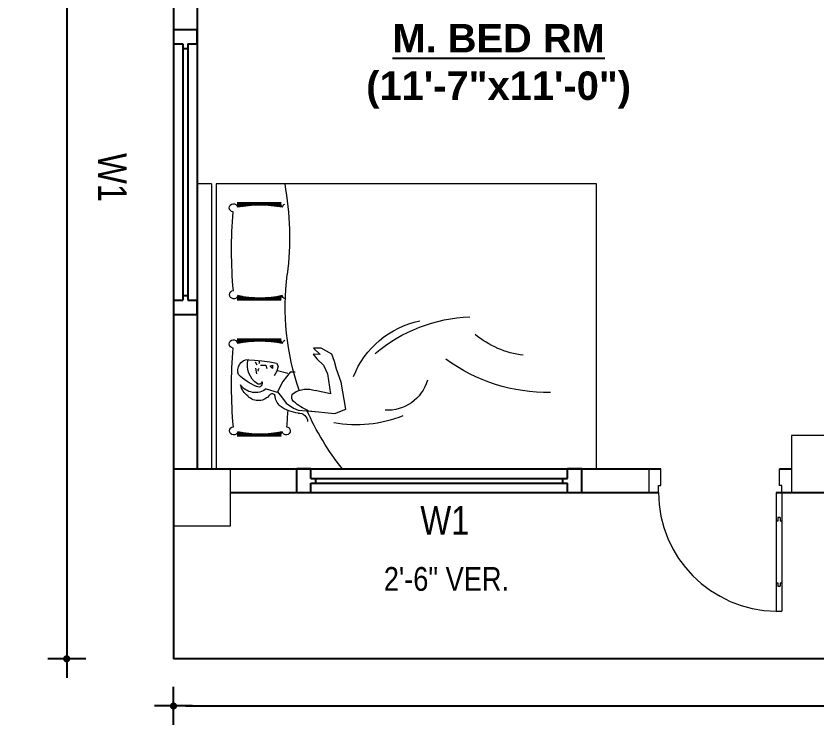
# Model space of a CAD drawing. Header units: inches. Extents: x -4010 to 92088, y -38563 to -1318.
# Drawn here: x 42121.9 to 42290.3, y -26022 to -25872.7 of the extents above; entities that cross this region are included whole.
import ezdxf

# ---------------------------------------------------------------- set-up
doc = ezdxf.new("R2010")
doc.units = ezdxf.units.IN
doc.header["$MEASUREMENT"] = 0
doc.header["$PDMODE"] = 99
doc.linetypes.add('DASHDOT', pattern=[1, 0.5, -0.25, 0, -0.25])
for name, color, linetype, lineweight in [('1-FOUNDATION DIM', 31, 'Continuous', 5), ('boundary line', 84, 'DASHDOT', 30), ('Colour 09', 210, 'Continuous', 9), ('door', 132, 'Continuous', 15), ('FURNITUR', 32, 'Continuous', 13), ('ILLUSTR-FURNITURE', 34, 'Continuous', 15)]:
    doc.layers.add(name, color=color, linetype=linetype, lineweight=lineweight)
for name, color, linetype in [('Brick wall', 3, 'Continuous'), ('col', 5, 'Continuous'), ('Door_Win', 3, 'Continuous'), ('TEX', 7, 'Continuous'), ('WINDOOR', 7, 'Continuous')]:
    doc.layers.add(name, color=color, linetype=linetype)
doc.styles.add('ARIAL', font='arial.ttf')
doc.styles.get("Standard").update_dxf_attribs({"font": 'ARIALN.TTF'})
doc.dimstyles.new('3-8', dxfattribs={"dimscale": 1.25, "dimtxt": 6, "dimasz": 2, "dimexe": 0.18, "dimexo": 6, "dimgap": 0, "dimtad": 0, "dimdec": 0, "dimzin": 3, "dimdsep": 46, "dimlunit": 3, "dimtxsty": 'ARIAL', "dimblk": 'DD', "dimcen": 1, "dimse1": 1, "dimse2": 1, "dimclrd": 256, "dimclrt": 256, "dimadec": 0, "dimazin": 0, "dimtfac": 0.5, "dimtdec": 0, "dimtmove": 2, "dimatfit": 0, "dimfxl": 0.18, "dimtvp": 0.75, "dimfrac": 1, "dimtolj": 1, "dimtzin": 0, "dimarcsym": 0})

# ---------------------------------------------------------------- blocks, each defined once
blk = doc.blocks.new('A$C30843580')
at = {"layer": 'Colour 09'}
for p, q in [((0, 12), (12, 12)), ((0, 0), (0, 12)), ((12, 12), (12, 0)), ((12, 0), (0, 0))]:
    blk.add_line(p, q, dxfattribs=at)
blk = doc.blocks.new('D30')
at = {"layer": 'door'}
for p, q in [((2, 5), (2, 29.97)), ((3.25, 29.97), (2, 29.97)), ((3.25, 5), (3.25, 29.97)), ((2.4, 23.97), (2, 23.97)), ((2.4, 23.97), (2.4, 24.72)), ((2.85, 24.72), (2.4, 24.72)), ((2.85, 23.97), (2.85, 24.72)), ((3.25, 23.97), (2.85, 23.97)), ((2, 11), (2.4, 11)), ((2.4, 10.25), (2.4, 11)), ((2.4, 10.25), (2.85, 10.25)), ((2.85, 10.25), (2.85, 11)), ((2.85, 11), (3.25, 11)), ((0, 0), (0, 5)), ((0, 5), (2, 5)), ((2, 5), (2, 3.5)), ((2, 5), (3.25, 5)), ((2, 3.5), (2.5, 3.5)), ((2.5, 3.5), (2.5, 0)), ((28, 3.5), (27.5, 3.5)), ((27.5, 3.5), (27.5, 0)), ((30, 5), (28, 5)), ((28, 5), (28, 3.5)), ((30, 0), (30, 5)), ((2.5, 0), (0, 0)), ((27.5, 0), (30, 0))]:
    blk.add_line(p, q, dxfattribs=at)
blk.add_arc((2.89, 4.86), 25.11, 0.3204, 89.1727, dxfattribs=at)
blk = doc.blocks.new('W-1')
at = {"layer": 'WINDOOR'}
for p, q in [((-60, 0), (-60, -5)), ((-60, 0), (-57, 0)), ((-60, 0), (0, 0)), ((-57, 0), (-57, -2)), ((-3, 0), (-3, -2)), ((0, 0), (0, -5)), ((-57, -2), (-3, -2)), ((-57, -3), (-57, -5)), ((-57, -3), (-3, -3)), ((-56, -2), (-56, -3)), ((-4, -2), (-4, -3)), ((-3, -3), (-3, -5)), ((-57, -5), (-60, -5)), ((-60, -5), (0, -5)), ((0, -5), (-3, -5))]:
    blk.add_line(p, q, dxfattribs=at)
blk = doc.blocks.new('FURN_GEN_039')
at = {"layer": 'FURNITUR'}
for p, q in [((-12787.86, 14960.07), (-12787.73, 14958.86)), ((-12787.73, 14958.86), (-12787.72, 14958.11)), ((-12787.44, 14958.75), (-12786.8, 14958.36)), ((-12787.72, 14958.11), (-12787.59, 14957.31)), ((-12787.6, 14957.89), (-12787.14, 14957.89)), ((-12787.59, 14957.31), (-12787.4, 14955.65)), ((-12787.14, 14957.89), (-12787.02, 14957.95)), ((-12786.68, 14957.61), (-12786.72, 14956.46)), ((-12786.06, 14958.65), (-12784.85, 14958.44)), ((-12785.99, 14957.91), (-12785.76, 14958.2)), ((-12785.76, 14958.2), (-12785.42, 14958.09)), ((-12787.4, 14955.65), (-12787.15, 14954.21)), ((-12786.72, 14956.46), (-12786.03, 14956.3)), ((-12786.53, 14955.54), (-12786.7, 14955.08)), ((-12786.01, 14955.09), (-12786.53, 14955.54)), ((-12781.71, 14956.41), (-12781.05, 14954.12)), ((-12787.15, 14954.21), (-12786.51, 14953.87)), ((-12786.7, 14955.08), (-12786.01, 14955.09)), ((-12786.51, 14953.87), (-12785.48, 14954.17)), ((-12785.59, 14954), (-12785.05, 14951.88)), ((-12785.48, 14954.17), (-12784.45, 14954.71)), ((-12783.28, 14952.94), (-12781.11, 14954.06)), ((-12781.11, 14954.06), (-12780.06, 14953.21)), ((-12785.21, 14951.36), (-12783.28, 14952.94)), ((-12780.06, 14953.21), (-12778.72, 14952.19)), ((-12778.72, 14952.19), (-12777.67, 14950.65)), ((-12785.2, 14950.32), (-12785.21, 14951.36)), ((-12777.67, 14950.65), (-12777.25, 14949.68)), ((-12777.25, 14949.68), (-12776.92, 14946.17)), ((-12777.11, 14947.49), (-12776.52, 14941.98)), ((-12790.31, 14944.85), (-12790.27, 14946.46)), ((-12790.27, 14946.46), (-12788.93, 14945.04)), ((-12788.93, 14945.04), (-12789.01, 14946.54)), ((-12789.01, 14946.54), (-12788.02, 14945.74)), ((-12788.02, 14945.74), (-12786.68, 14944.32)), ((-12780.68, 14942.85), (-12781.35, 14946.12)), ((-12789.01, 14942.57), (-12790.31, 14944.85)), ((-12786.68, 14944.32), (-12784.88, 14943.48)), ((-12787.51, 14942.07), (-12789.01, 14942.57)), ((-12785.84, 14941.63), (-12787.51, 14942.07)), ((-12784.88, 14943.48), (-12780.68, 14942.85)), ((-12776.52, 14941.98), (-12777.41, 14939.67)), ((-12783.12, 14940.63), (-12785.84, 14941.63)), ((-12777.41, 14939.67), (-12783.12, 14940.63))]:
    blk.add_line(p, q, dxfattribs=at)
for centre, radius, start, end in [((-12819.84, 14963.31), 0.867, 4.8213, 258.2519), ((-12801.55, 14963.24), 0.867, 283.7421, 174.7412), ((-12791.18, 14963.31), 0.867, 4.8213, 258.2519), ((-12772.89, 14963.24), 0.867, 283.7421, 174.7412), ((-12820.67, 14961.22), 1.19, 66.6766, 106.6193), ((-12820.67, 14961.13), 1.19, 66.6766, 106.6193), ((-12820.67, 14961.06), 1.19, 66.6766, 106.6193), ((-12820.67, 14961), 1.19, 66.6766, 106.6193), ((-12820.67, 14960.94), 1.19, 66.6766, 106.6193), ((-12795.13, 14957.73), 25.34, 169.2326, 190.7674), ((-12819.93, 14963.11), 0.832, 251.1311, 261.285), ((-12819.93, 14963.01), 0.832, 251.1311, 260.153), ((-12819.93, 14962.95), 0.832, 251.1311, 259.3159), ((-12811.07, 14864.49), 99.21, 84.9917, 94.5708), ((-12822.27, 14957.73), 21.44, 347.4169, 12.5831), ((-12801.41, 14963.11), 0.832, 276.3687, 288.8689), ((-12801.41, 14963.01), 0.832, 276.3687, 288.8689), ((-12801.41, 14962.95), 0.832, 278.623, 288.8689), ((-12800.67, 14961.22), 1.19, 73.3807, 113.3234), ((-12800.67, 14961.13), 1.19, 73.3807, 113.3234), ((-12800.67, 14961.06), 1.19, 73.3807, 113.3234), ((-12800.67, 14961), 1.19, 73.3807, 113.3234), ((-12800.67, 14960.94), 1.19, 73.3807, 113.3234), ((-12792.01, 14961.22), 1.19, 66.6766, 106.6193), ((-12792.01, 14961.13), 1.19, 66.6766, 106.6193), ((-12792.01, 14961.06), 1.19, 66.6766, 106.6193), ((-12792.01, 14961), 1.19, 66.6766, 106.6193), ((-12792.01, 14960.94), 1.19, 66.6766, 106.6193), ((-12766.47, 14957.73), 25.34, 169.2326, 190.7674), ((-12791.27, 14963.11), 0.832, 251.1311, 261.285), ((-12791.27, 14963.01), 0.832, 251.1311, 260.153), ((-12791.27, 14962.95), 0.832, 251.1311, 259.3159), ((-12782.41, 14864.49), 99.21, 84.9917, 94.5708), ((-12785.57, 14960.05), 2.35, 68.7705, 176.7157), ((-12793.34, 14953.81), 12.05, 22.4805, 44.3789), ((-12793.61, 14957.73), 21.44, 347.4169, 12.5831), ((-12772.75, 14963.11), 0.832, 276.3687, 288.8689), ((-12772.75, 14963.01), 0.832, 276.3687, 288.8689), ((-12772.75, 14962.95), 0.832, 278.623, 288.8689), ((-12772.01, 14961.22), 1.19, 73.3807, 113.3234), ((-12772.01, 14961.13), 1.19, 73.3807, 113.3234), ((-12772.01, 14961.06), 1.19, 73.3807, 113.3234), ((-12772.01, 14961), 1.19, 73.3807, 113.3234), ((-12772.01, 14960.94), 1.19, 73.3807, 113.3234), ((-12820.67, 14960.88), 1.19, 66.6766, 106.6193), ((-12820.67, 14960.82), 1.19, 66.6766, 106.6193), ((-12820.67, 14960.76), 1.19, 66.6766, 106.6193), ((-12820.67, 14960.72), 1.19, 66.6766, 106.6193), ((-12820.67, 14960.68), 1.19, 66.6766, 106.6193), ((-12820.67, 14960.62), 1.19, 66.6766, 106.6193), ((-12820.67, 14960.53), 1.19, 66.6766, 106.6193), ((-12820.67, 14960.47), 1.19, 66.6766, 106.6193), ((-12820.67, 14960.37), 1.19, 66.6766, 106.6193), ((-12820.67, 14960.34), 1.19, 66.6766, 106.6193), ((-12820.67, 14960.28), 1.19, 66.6766, 106.6193), ((-12820.67, 14960.23), 1.19, 67.0398, 106.6193), ((-12820.67, 14960.18), 1.19, 67.3935, 106.6193), ((-12820.67, 14960.13), 1.19, 67.8399, 106.6193), ((-12820.67, 14960.1), 1.19, 68.0879, 106.6193), ((-12820.67, 14960.06), 1.19, 68.388, 106.6193), ((-12820.67, 14960.03), 1.19, 68.658, 106.6193), ((-12820.67, 14959.99), 1.19, 68.9518, 106.6193), ((-12820.67, 14959.95), 1.19, 69.2782, 106.6193), ((-12820.67, 14959.88), 1.19, 69.7772, 106.6193), ((-12820.67, 14959.83), 1.19, 70.1276, 106.6193), ((-12820.67, 14959.79), 1.19, 70.4728, 106.6193), ((-12820.67, 14959.74), 1.19, 70.7905, 106.6193), ((-12820.67, 14959.7), 1.19, 71.0592, 106.6193), ((-12820.67, 14959.65), 1.19, 71.4125, 106.6193), ((-12820.67, 14959.61), 1.19, 71.7385, 106.6193), ((-12820.67, 14959.56), 1.19, 72.0383, 106.6193), ((-12820.67, 14959.49), 1.19, 72.5419, 106.6193), ((-12820.67, 14959.44), 1.19, 72.8705, 106.6193), ((-12820.67, 14959.4), 1.19, 73.123, 106.6193), ((-12820.67, 14959.35), 1.19, 73.4318, 106.6193), ((-12820.67, 14959.28), 1.19, 73.8315, 106.6193), ((-12820.67, 14959.24), 1.19, 74.1182, 106.6193), ((-12819.93, 14962.88), 0.832, 251.1311, 258.528), ((-12819.93, 14962.82), 0.832, 251.1311, 257.8326), ((-12819.93, 14962.76), 0.832, 251.1311, 257.1861), ((-12819.93, 14962.7), 0.832, 251.1311, 256.5076), ((-12819.93, 14962.65), 0.832, 251.1311, 255.8377), ((-12819.93, 14962.6), 0.832, 251.1311, 255.3311), ((-12819.93, 14962.56), 0.832, 251.1311, 254.9063), ((-12819.93, 14962.51), 0.832, 251.1311, 254.2946), ((-12819.93, 14962.41), 0.832, 251.1311, 253.2787), ((-12819.93, 14962.36), 0.832, 251.1311, 252.6864), ((-12819.93, 14962.26), 0.832, 251.1311, 252.3742), ((-12819.93, 14962.22), 0.832, 251.1311, 251.911), ((-12801.41, 14962.88), 0.832, 279.554, 288.8689), ((-12801.41, 14962.82), 0.832, 280.3748, 288.8689), ((-12801.41, 14962.76), 0.832, 281.1371, 288.8689), ((-12801.41, 14962.7), 0.832, 281.9364, 288.8689), ((-12801.41, 14962.65), 0.832, 282.725, 288.8689), ((-12801.41, 14962.6), 0.832, 283.321, 288.8689), ((-12801.41, 14962.56), 0.832, 283.8206, 288.8689), ((-12801.41, 14962.51), 0.832, 284.5397, 288.8689), ((-12801.41, 14962.41), 0.832, 285.7332, 288.8689), ((-12801.41, 14962.36), 0.832, 286.4288, 288.8689), ((-12801.41, 14962.26), 0.832, 287.6258, 288.8689), ((-12801.41, 14962.22), 0.832, 288.089, 288.8689), ((-12800.67, 14960.88), 1.19, 73.3807, 113.3234), ((-12800.67, 14960.82), 1.19, 73.3807, 113.3234), ((-12800.67, 14960.76), 1.19, 73.3807, 113.3234), ((-12800.67, 14960.72), 1.19, 73.3807, 113.3234), ((-12800.67, 14960.68), 1.19, 73.3807, 113.3234), ((-12800.67, 14960.62), 1.19, 73.3807, 113.3234), ((-12800.67, 14960.53), 1.19, 73.3807, 113.3234), ((-12800.67, 14960.47), 1.19, 73.3807, 113.3234), ((-12800.67, 14960.37), 1.19, 73.3807, 113.3234), ((-12800.67, 14960.34), 1.19, 73.3807, 113.3234), ((-12800.67, 14960.28), 1.19, 73.3807, 113.3234), ((-12801.41, 14962.16), 0.832, 288.7745, 288.8689), ((-12800.67, 14960.23), 1.19, 73.3807, 112.9602), ((-12800.67, 14960.18), 1.19, 73.3807, 112.6065), ((-12800.67, 14960.13), 1.19, 73.3807, 112.1601), ((-12800.67, 14960.1), 1.19, 73.3807, 111.9121), ((-12800.67, 14960.06), 1.19, 73.3807, 111.612), ((-12800.67, 14960.03), 1.19, 73.3807, 111.342), ((-12800.67, 14959.99), 1.19, 73.3807, 111.0482), ((-12800.67, 14959.95), 1.19, 73.3807, 110.7218), ((-12800.67, 14959.88), 1.19, 73.3807, 110.2228), ((-12800.67, 14959.83), 1.19, 73.3807, 109.8724), ((-12800.67, 14959.79), 1.19, 73.3807, 109.5272), ((-12800.67, 14959.74), 1.19, 73.3807, 109.2095), ((-12800.67, 14959.7), 1.19, 73.3807, 108.9408), ((-12800.67, 14959.65), 1.19, 73.3807, 108.5875), ((-12800.67, 14959.61), 1.19, 73.3807, 108.2615), ((-12800.67, 14959.56), 1.19, 73.3807, 107.9617), ((-12800.67, 14959.49), 1.19, 73.3807, 107.4581), ((-12800.67, 14959.44), 1.19, 73.3807, 107.1295), ((-12800.67, 14959.4), 1.19, 73.3807, 106.877), ((-12800.67, 14959.35), 1.19, 73.3807, 106.5682), ((-12800.67, 14959.28), 1.19, 73.3807, 106.1685), ((-12800.67, 14959.24), 1.19, 73.3807, 105.8818), ((-12792.01, 14960.88), 1.19, 66.6766, 106.6193), ((-12792.01, 14960.82), 1.19, 66.6766, 106.6193), ((-12792.01, 14960.76), 1.19, 66.6766, 106.6193), ((-12792.01, 14960.72), 1.19, 66.6766, 106.6193), ((-12792.01, 14960.68), 1.19, 66.6766, 106.6193), ((-12792.01, 14960.62), 1.19, 66.6766, 106.6193), ((-12792.01, 14960.53), 1.19, 66.6766, 106.6193), ((-12792.01, 14960.47), 1.19, 66.6766, 106.6193), ((-12792.01, 14960.37), 1.19, 66.6766, 106.6193), ((-12792.01, 14960.34), 1.19, 66.6766, 106.6193), ((-12792.01, 14960.28), 1.19, 66.6766, 106.6193), ((-12792.01, 14960.23), 1.19, 67.0398, 106.6193), ((-12792.01, 14960.18), 1.19, 67.3935, 106.6193), ((-12792.01, 14960.13), 1.19, 67.8399, 106.6193), ((-12792.01, 14960.1), 1.19, 68.0879, 106.6193), ((-12792.01, 14960.06), 1.19, 68.388, 106.6193), ((-12792.01, 14960.03), 1.19, 68.658, 106.6193), ((-12792.01, 14959.99), 1.19, 68.9518, 106.6193), ((-12792.01, 14959.95), 1.19, 69.2782, 106.6193), ((-12792.01, 14959.88), 1.19, 69.7772, 106.6193), ((-12792.01, 14959.83), 1.19, 70.1276, 106.6193), ((-12792.01, 14959.79), 1.19, 70.4728, 106.6193), ((-12792.01, 14959.74), 1.19, 70.7905, 106.6193), ((-12792.01, 14959.7), 1.19, 71.0592, 106.6193), ((-12792.01, 14959.65), 1.19, 71.4125, 106.6193), ((-12792.01, 14959.61), 1.19, 71.7385, 106.6193), ((-12792.01, 14959.56), 1.19, 72.0383, 106.6193), ((-12792.01, 14959.49), 1.19, 72.5419, 106.6193), ((-12792.01, 14959.44), 1.19, 72.8705, 106.6193), ((-12792.01, 14959.4), 1.19, 73.123, 106.6193), ((-12792.01, 14959.35), 1.19, 73.4318, 106.6193), ((-12792.01, 14959.28), 1.19, 73.8315, 106.6193), ((-12792.01, 14959.24), 1.19, 74.1182, 106.6193), ((-12791.27, 14962.88), 0.832, 251.1311, 258.528), ((-12791.27, 14962.82), 0.832, 251.1311, 257.8326), ((-12791.27, 14962.76), 0.832, 251.1311, 257.1861), ((-12791.27, 14962.7), 0.832, 251.1311, 256.5076), ((-12791.27, 14962.65), 0.832, 251.1311, 255.8377), ((-12791.27, 14962.6), 0.832, 251.1311, 255.3311), ((-12791.27, 14962.56), 0.832, 251.1311, 254.9063), ((-12791.27, 14962.51), 0.832, 251.1311, 254.2946), ((-12791.27, 14962.41), 0.832, 251.1311, 253.2787), ((-12791.27, 14962.36), 0.832, 251.1311, 252.6864), ((-12791.27, 14962.26), 0.832, 251.1311, 252.3742), ((-12791.27, 14962.22), 0.832, 251.1311, 251.911), ((-12783.51, 14957.71), 4.2, 36.8228, 77.2725), ((-12784.68, 14958.7), 3.74, 322.3217, 56.096), ((-12772.75, 14962.88), 0.832, 279.554, 288.8689), ((-12772.75, 14962.82), 0.832, 280.3748, 288.8689), ((-12772.75, 14962.76), 0.832, 281.1371, 288.8689), ((-12772.75, 14962.7), 0.832, 281.9364, 288.8689), ((-12772.75, 14962.65), 0.832, 282.725, 288.8689), ((-12772.75, 14962.6), 0.832, 283.321, 288.8689), ((-12772.75, 14962.56), 0.832, 283.8206, 288.8689), ((-12772.75, 14962.51), 0.832, 284.5397, 288.8689), ((-12772.75, 14962.41), 0.832, 285.7332, 288.8689), ((-12772.75, 14962.36), 0.832, 286.4288, 288.8689), ((-12772.75, 14962.26), 0.832, 287.6258, 288.8689), ((-12772.75, 14962.22), 0.832, 288.089, 288.8689), ((-12772.01, 14960.88), 1.19, 73.3807, 113.3234), ((-12772.01, 14960.82), 1.19, 73.3807, 113.3234), ((-12772.01, 14960.76), 1.19, 73.3807, 113.3234), ((-12772.01, 14960.72), 1.19, 73.3807, 113.3234), ((-12772.01, 14960.68), 1.19, 73.3807, 113.3234), ((-12772.01, 14960.62), 1.19, 73.3807, 113.3234), ((-12772.01, 14960.53), 1.19, 73.3807, 113.3234), ((-12772.01, 14960.47), 1.19, 73.3807, 113.3234), ((-12772.01, 14960.37), 1.19, 73.3807, 113.3234), ((-12772.01, 14960.34), 1.19, 73.3807, 113.3234), ((-12772.01, 14960.28), 1.19, 73.3807, 113.3234), ((-12772.01, 14960.23), 1.19, 73.3807, 112.9602), ((-12772.01, 14960.18), 1.19, 73.3807, 112.6065), ((-12772.01, 14960.13), 1.19, 73.3807, 112.1601), ((-12772.01, 14960.1), 1.19, 73.3807, 111.9121), ((-12772.01, 14960.06), 1.19, 73.3807, 111.612), ((-12772.01, 14960.03), 1.19, 73.3807, 111.342), ((-12772.01, 14959.99), 1.19, 73.3807, 111.0482), ((-12772.01, 14959.95), 1.19, 73.3807, 110.7218), ((-12772.01, 14959.88), 1.19, 73.3807, 110.2228), ((-12772.01, 14959.83), 1.19, 73.3807, 109.8724), ((-12772.01, 14959.79), 1.19, 73.3807, 109.5272), ((-12772.01, 14959.74), 1.19, 73.3807, 109.2095), ((-12772.01, 14959.7), 1.19, 73.3807, 108.9408), ((-12772.01, 14959.65), 1.19, 73.3807, 108.5875), ((-12772.01, 14959.61), 1.19, 73.3807, 108.2615), ((-12772.01, 14959.56), 1.19, 73.3807, 107.9617), ((-12772.01, 14959.49), 1.19, 73.3807, 107.4581), ((-12772.01, 14959.44), 1.19, 73.3807, 107.1295), ((-12772.01, 14959.4), 1.19, 73.3807, 106.877), ((-12772.01, 14959.35), 1.19, 73.3807, 106.5682), ((-12772.01, 14959.28), 1.19, 73.3807, 106.1685), ((-12772.01, 14959.24), 1.19, 73.3807, 105.8818), ((-12820.67, 14959.19), 1.19, 74.3813, 106.6193), ((-12820.67, 14959.16), 1.19, 74.6033, 106.6193), ((-12820.67, 14959.11), 1.19, 74.8944, 106.6193), ((-12820.67, 14959.06), 1.19, 75.1622, 106.6193), ((-12820.67, 14959.01), 1.19, 75.4076, 106.6193), ((-12820.67, 14958.94), 1.19, 75.8182, 106.6193), ((-12820.67, 14958.89), 1.19, 76.0849, 106.6193), ((-12820.67, 14958.85), 1.19, 76.2812, 106.6193), ((-12820.67, 14958.8), 1.19, 76.538, 106.6193), ((-12820.67, 14958.76), 1.19, 76.7506, 106.6193), ((-12820.67, 14958.69), 1.19, 77.0728, 106.6193), ((-12820.67, 14958.64), 1.19, 77.297, 106.6193), ((-12820.67, 14958.6), 1.19, 77.5162, 106.6193), ((-12820.67, 14958.55), 1.19, 77.7164, 106.6193), ((-12820.67, 14958.52), 1.19, 77.8845, 106.6193), ((-12820.67, 14958.47), 1.19, 78.1037, 106.6193), ((-12820.67, 14958.42), 1.19, 78.3041, 106.6193), ((-12820.67, 14958.37), 1.19, 78.4866, 106.6193), ((-12820.67, 14958.3), 1.19, 78.7895, 106.6193), ((-12820.67, 14958.25), 1.19, 78.9844, 106.6193), ((-12820.67, 14958.21), 1.19, 79.1268, 106.6193), ((-12820.67, 14958.16), 1.19, 79.3118, 106.6193), ((-12820.67, 14958.11), 1.19, 79.4801, 106.6193), ((-12820.67, 14958.07), 1.19, 79.6435, 106.6193), ((-12820.67, 14958.01), 1.19, 79.833, 106.6193), ((-12820.67, 14957.96), 1.19, 79.9854, 106.6193), ((-12820.67, 14957.9), 1.19, 80.1659, 106.6193), ((-12820.67, 14957.85), 1.19, 80.3165, 106.6193), ((-12820.67, 14957.81), 1.19, 80.4526, 106.6193), ((-12820.67, 14957.78), 1.19, 80.5231, 106.6193), ((-12820.67, 14957.74), 1.19, 80.6432, 106.6193), ((-12820.67, 14957.69), 1.19, 80.7751, 106.6193), ((-12820.67, 14957.64), 1.19, 80.9013, 106.6193), ((-12820.67, 14957.57), 1.19, 81.0512, 106.6193), ((-12800.67, 14959.19), 1.19, 73.3807, 105.6187), ((-12800.67, 14959.16), 1.19, 73.3807, 105.3967), ((-12800.67, 14959.11), 1.19, 73.3807, 105.1056), ((-12800.67, 14959.06), 1.19, 73.3807, 104.8378), ((-12800.67, 14959.01), 1.19, 73.3807, 104.5924), ((-12800.67, 14958.94), 1.19, 73.3807, 104.1818), ((-12800.67, 14958.89), 1.19, 73.3807, 103.9151), ((-12800.67, 14958.85), 1.19, 73.3807, 103.7188), ((-12800.67, 14958.8), 1.19, 73.3807, 103.462), ((-12800.67, 14958.76), 1.19, 73.3807, 103.2494), ((-12800.67, 14958.69), 1.19, 73.3807, 102.9272), ((-12800.67, 14958.64), 1.19, 73.3807, 102.703), ((-12800.67, 14958.6), 1.19, 73.3807, 102.4838), ((-12800.67, 14958.55), 1.19, 73.3807, 102.2836), ((-12800.67, 14958.52), 1.19, 73.3807, 102.1155), ((-12800.67, 14958.47), 1.19, 73.3807, 101.8963), ((-12800.67, 14958.42), 1.19, 73.3807, 101.6959), ((-12800.67, 14958.37), 1.19, 73.3807, 101.5134), ((-12800.67, 14958.3), 1.19, 73.3807, 101.2105), ((-12800.67, 14958.25), 1.19, 73.3807, 101.0156), ((-12800.67, 14958.21), 1.19, 73.3807, 100.8732), ((-12800.67, 14958.16), 1.19, 73.3807, 100.6882), ((-12800.67, 14958.11), 1.19, 73.3807, 100.5199), ((-12800.67, 14958.07), 1.19, 73.3807, 100.3565), ((-12800.67, 14958.01), 1.19, 73.3807, 100.167), ((-12800.67, 14957.96), 1.19, 73.3807, 100.0146), ((-12800.67, 14957.9), 1.19, 73.3807, 99.8341), ((-12800.67, 14957.85), 1.19, 73.3807, 99.6835), ((-12800.67, 14957.81), 1.19, 73.3807, 99.5474), ((-12800.67, 14957.78), 1.19, 73.3807, 99.4769), ((-12800.67, 14957.74), 1.19, 73.3807, 99.3568), ((-12800.67, 14957.69), 1.19, 73.3807, 99.2249), ((-12800.67, 14957.64), 1.19, 73.3807, 99.0987), ((-12800.67, 14957.57), 1.19, 73.3807, 98.9488), ((-12792.01, 14959.19), 1.19, 74.3813, 106.6193), ((-12792.01, 14959.16), 1.19, 74.6033, 106.6193), ((-12792.01, 14959.11), 1.19, 74.8944, 106.6193), ((-12792.01, 14959.06), 1.19, 75.1622, 106.6193), ((-12792.01, 14959.01), 1.19, 75.4076, 106.6193), ((-12792.01, 14958.94), 1.19, 75.8182, 106.6193), ((-12792.01, 14958.89), 1.19, 76.0849, 106.6193), ((-12792.01, 14958.85), 1.19, 76.2812, 106.6193), ((-12792.01, 14958.8), 1.19, 76.538, 106.6193), ((-12792.01, 14958.76), 1.19, 76.7506, 106.6193), ((-12792.01, 14958.69), 1.19, 77.0728, 106.6193), ((-12792.01, 14958.64), 1.19, 77.297, 106.6193), ((-12792.01, 14958.6), 1.19, 77.5162, 106.6193), ((-12792.01, 14958.55), 1.19, 77.7164, 106.6193), ((-12792.01, 14958.52), 1.19, 77.8845, 106.6193), ((-12792.01, 14958.47), 1.19, 78.1037, 106.6193), ((-12792.01, 14958.42), 1.19, 78.3041, 106.6193), ((-12792.01, 14958.37), 1.19, 78.4866, 106.6193), ((-12792.01, 14958.3), 1.19, 78.7895, 106.6193), ((-12792.01, 14958.25), 1.19, 78.9844, 106.6193), ((-12792.01, 14958.21), 1.19, 79.1268, 106.6193), ((-12792.01, 14958.16), 1.19, 79.3118, 106.6193), ((-12792.01, 14958.11), 1.19, 79.4801, 106.6193), ((-12792.01, 14958.07), 1.19, 79.6435, 106.6193), ((-12792.01, 14958.01), 1.19, 79.833, 106.6193), ((-12792.01, 14957.96), 1.19, 79.9854, 106.6193), ((-12792.01, 14957.9), 1.19, 80.1659, 106.6193), ((-12792.01, 14957.85), 1.19, 80.3165, 106.6193), ((-12792.01, 14957.81), 1.19, 80.4526, 106.6193), ((-12792.01, 14957.78), 1.19, 80.5231, 106.6193), ((-12792.01, 14957.74), 1.19, 80.6432, 106.6193), ((-12792.01, 14957.69), 1.19, 80.7751, 106.6193), ((-12792.01, 14957.64), 1.19, 80.9013, 106.6193), ((-12792.01, 14957.57), 1.19, 81.0512, 106.6193), ((-12786.67, 14955.7), 4.65, 33.0408, 105.4993), ((-12782.27, 14958.07), 3.03, 306.0147, 45.4595), ((-12772.01, 14959.19), 1.19, 73.3807, 105.6187), ((-12772.01, 14959.16), 1.19, 73.3807, 105.3967), ((-12772.01, 14959.11), 1.19, 73.3807, 105.1056), ((-12772.01, 14959.06), 1.19, 73.3807, 104.8378), ((-12772.01, 14959.01), 1.19, 73.3807, 104.5924), ((-12772.01, 14958.94), 1.19, 73.3807, 104.1818), ((-12772.01, 14958.89), 1.19, 73.3807, 103.9151), ((-12772.01, 14958.85), 1.19, 73.3807, 103.7188), ((-12772.01, 14958.8), 1.19, 73.3807, 103.462), ((-12772.01, 14958.76), 1.19, 73.3807, 103.2494), ((-12772.01, 14958.69), 1.19, 73.3807, 102.9272), ((-12772.01, 14958.64), 1.19, 73.3807, 102.703), ((-12772.01, 14958.6), 1.19, 73.3807, 102.4838), ((-12772.01, 14958.55), 1.19, 73.3807, 102.2836), ((-12772.01, 14958.52), 1.19, 73.3807, 102.1155), ((-12772.01, 14958.47), 1.19, 73.3807, 101.8963), ((-12772.01, 14958.42), 1.19, 73.3807, 101.6959), ((-12772.01, 14958.37), 1.19, 73.3807, 101.5134), ((-12772.01, 14958.3), 1.19, 73.3807, 101.2105), ((-12772.01, 14958.25), 1.19, 73.3807, 101.0156), ((-12772.01, 14958.21), 1.19, 73.3807, 100.8732), ((-12772.01, 14958.16), 1.19, 73.3807, 100.6882), ((-12772.01, 14958.11), 1.19, 73.3807, 100.5199), ((-12772.01, 14958.07), 1.19, 73.3807, 100.3565), ((-12772.01, 14958.01), 1.19, 73.3807, 100.167), ((-12772.01, 14957.96), 1.19, 73.3807, 100.0146), ((-12772.01, 14957.9), 1.19, 73.3807, 99.8341), ((-12772.01, 14957.85), 1.19, 73.3807, 99.6835), ((-12772.01, 14957.81), 1.19, 73.3807, 99.5474), ((-12772.01, 14957.78), 1.19, 73.3807, 99.4769), ((-12772.01, 14957.74), 1.19, 73.3807, 99.3568), ((-12772.01, 14957.69), 1.19, 73.3807, 99.2249), ((-12772.01, 14957.64), 1.19, 73.3807, 99.0987), ((-12772.01, 14957.57), 1.19, 73.3807, 98.9488), ((-12820.67, 14957.49), 1.19, 81.2462, 106.6193), ((-12820.67, 14957.4), 1.19, 81.4177, 106.6193), ((-12820.67, 14957.34), 1.19, 81.5227, 106.6193), ((-12820.67, 14957.28), 1.19, 81.6367, 106.6193), ((-12820.67, 14957.23), 1.19, 81.7121, 106.6193), ((-12820.67, 14957.18), 1.19, 81.7825, 106.6193), ((-12820.67, 14957.14), 1.19, 81.8438, 106.6193), ((-12820.67, 14957.1), 1.19, 81.8928, 106.6193), ((-12820.67, 14957.05), 1.19, 81.9533, 106.6193), ((-12820.67, 14957.01), 1.19, 82.0047, 106.6193), ((-12820.67, 14956.96), 1.19, 82.0483, 106.6193), ((-12820.67, 14956.89), 1.19, 82.1128, 106.6193), ((-12820.67, 14956.84), 1.19, 82.1487, 106.6193), ((-12820.67, 14956.8), 1.19, 82.1719, 106.6193), ((-12820.67, 14956.75), 1.19, 82.1978, 106.6193), ((-12820.67, 14956.7), 1.19, 82.217, 106.6193), ((-12820.67, 14956.65), 1.19, 82.2311, 106.6193), ((-12820.67, 14956.6), 1.19, 82.2414, 106.6193), ((-12820.67, 14956.55), 1.19, 82.2445, 106.6193), ((-12820.67, 14956.49), 1.19, 82.2414, 106.6193), ((-12820.67, 14956.44), 1.19, 82.2325, 106.6193), ((-12820.67, 14956.38), 1.19, 82.2136, 106.6193), ((-12820.67, 14956.31), 1.19, 82.1839, 106.6193), ((-12820.67, 14956.27), 1.19, 82.1567, 106.6193), ((-12820.67, 14956.22), 1.19, 82.1244, 106.6193), ((-12820.67, 14956.17), 1.19, 82.0896, 106.6193), ((-12820.67, 14956.14), 1.19, 82.0564, 106.6193), ((-12820.67, 14956.09), 1.19, 82.0069, 106.6193), ((-12820.67, 14956.04), 1.19, 81.9553, 106.6193), ((-12820.67, 14956), 1.19, 81.9025, 106.6193), ((-12820.67, 14955.92), 1.19, 81.8017, 106.6193), ((-12820.67, 14955.87), 1.19, 81.7273, 106.6193), ((-12800.67, 14957.49), 1.19, 73.3807, 98.7538), ((-12800.67, 14957.4), 1.19, 73.3807, 98.5823), ((-12800.67, 14957.34), 1.19, 73.3807, 98.4773), ((-12800.67, 14957.28), 1.19, 73.3807, 98.3633), ((-12800.67, 14957.23), 1.19, 73.3807, 98.2879), ((-12800.67, 14957.18), 1.19, 73.3807, 98.2175), ((-12800.67, 14955.92), 1.19, 73.3807, 98.1983), ((-12800.67, 14955.87), 1.19, 73.3807, 98.2727), ((-12800.67, 14957.14), 1.19, 73.3807, 98.1562), ((-12800.67, 14957.1), 1.19, 73.3807, 98.1072), ((-12800.67, 14957.05), 1.19, 73.3807, 98.0467), ((-12800.67, 14957.01), 1.19, 73.3807, 97.9953), ((-12800.67, 14956.96), 1.19, 73.3807, 97.9517), ((-12800.67, 14956.89), 1.19, 73.3807, 97.8872), ((-12800.67, 14956.84), 1.19, 73.3807, 97.8513), ((-12800.67, 14956.8), 1.19, 73.3807, 97.8281), ((-12800.67, 14956.75), 1.19, 73.3807, 97.8022), ((-12800.67, 14956.7), 1.19, 73.3807, 97.783), ((-12800.67, 14956.65), 1.19, 73.3807, 97.7689), ((-12800.67, 14956.6), 1.19, 73.3807, 97.7586), ((-12800.67, 14956.55), 1.19, 73.3807, 97.7555), ((-12800.67, 14956.49), 1.19, 73.3807, 97.7586), ((-12800.67, 14956.44), 1.19, 73.3807, 97.7675), ((-12800.67, 14956.38), 1.19, 73.3807, 97.7864), ((-12800.67, 14956.31), 1.19, 73.3807, 97.8161), ((-12800.67, 14956.27), 1.19, 73.3807, 97.8433), ((-12800.67, 14956.22), 1.19, 73.3807, 97.8756), ((-12800.67, 14956.17), 1.19, 73.3807, 97.9104), ((-12800.67, 14956.14), 1.19, 73.3807, 97.9436), ((-12800.67, 14956.09), 1.19, 73.3807, 97.9931), ((-12800.67, 14956.04), 1.19, 73.3807, 98.0447), ((-12800.67, 14956), 1.19, 73.3807, 98.0975), ((-12792.01, 14957.49), 1.19, 81.2462, 106.6193), ((-12792.01, 14957.4), 1.19, 81.4177, 106.6193), ((-12792.01, 14957.34), 1.19, 81.5227, 106.6193), ((-12792.01, 14957.28), 1.19, 81.6367, 106.6193), ((-12792.01, 14957.23), 1.19, 81.7121, 106.6193), ((-12792.01, 14957.18), 1.19, 81.7825, 106.6193), ((-12792.01, 14957.14), 1.19, 81.8438, 106.6193), ((-12792.01, 14957.1), 1.19, 81.8928, 106.6193), ((-12792.01, 14957.05), 1.19, 81.9533, 106.6193), ((-12792.01, 14957.01), 1.19, 82.0047, 106.6193), ((-12792.01, 14956.96), 1.19, 82.0483, 106.6193), ((-12792.01, 14956.89), 1.19, 82.1128, 106.6193), ((-12792.01, 14956.84), 1.19, 82.1487, 106.6193), ((-12792.01, 14956.8), 1.19, 82.1719, 106.6193), ((-12792.01, 14956.75), 1.19, 82.1978, 106.6193), ((-12792.01, 14956.7), 1.19, 82.217, 106.6193), ((-12792.01, 14956.65), 1.19, 82.2311, 106.6193), ((-12792.01, 14956.6), 1.19, 82.2414, 106.6193), ((-12792.01, 14956.55), 1.19, 82.2445, 106.6193), ((-12792.01, 14956.49), 1.19, 82.2414, 106.6193), ((-12792.01, 14956.44), 1.19, 82.2325, 106.6193), ((-12792.01, 14956.38), 1.19, 82.2136, 106.6193), ((-12792.01, 14956.31), 1.19, 82.1839, 106.6193), ((-12792.01, 14956.27), 1.19, 82.1567, 106.6193), ((-12792.01, 14956.22), 1.19, 82.1244, 106.6193), ((-12792.01, 14956.17), 1.19, 82.0896, 106.6193), ((-12792.01, 14956.14), 1.19, 82.0564, 106.6193), ((-12792.01, 14956.09), 1.19, 82.0069, 106.6193), ((-12792.01, 14956.04), 1.19, 81.9553, 106.6193), ((-12792.01, 14956), 1.19, 81.9025, 106.6193), ((-12792.01, 14955.92), 1.19, 81.8017, 106.6193), ((-12792.01, 14955.87), 1.19, 81.7273, 106.6193), ((-12782.91, 14958.03), 0.81, 243.2633, 28.2121), ((-12783.33, 14957.94), 0.635, 275.07, 27.6899), ((-12772.01, 14957.49), 1.19, 73.3807, 98.7538), ((-12772.01, 14957.4), 1.19, 73.3807, 98.5823), ((-12772.01, 14957.34), 1.19, 73.3807, 98.4773), ((-12772.01, 14957.28), 1.19, 73.3807, 98.3633), ((-12772.01, 14957.23), 1.19, 73.3807, 98.2879), ((-12772.01, 14957.18), 1.19, 73.3807, 98.2175), ((-12772.01, 14955.92), 1.19, 73.3807, 98.1983), ((-12772.01, 14955.87), 1.19, 73.3807, 98.2727), ((-12772.01, 14957.14), 1.19, 73.3807, 98.1562), ((-12772.01, 14957.1), 1.19, 73.3807, 98.1072), ((-12772.01, 14957.05), 1.19, 73.3807, 98.0467), ((-12772.01, 14957.01), 1.19, 73.3807, 97.9953), ((-12772.01, 14956.96), 1.19, 73.3807, 97.9517), ((-12772.01, 14956.89), 1.19, 73.3807, 97.8872), ((-12772.01, 14956.84), 1.19, 73.3807, 97.8513), ((-12772.01, 14956.8), 1.19, 73.3807, 97.8281), ((-12772.01, 14956.75), 1.19, 73.3807, 97.8022), ((-12772.01, 14956.7), 1.19, 73.3807, 97.783), ((-12772.01, 14956.65), 1.19, 73.3807, 97.7689), ((-12772.01, 14956.6), 1.19, 73.3807, 97.7586), ((-12772.01, 14956.55), 1.19, 73.3807, 97.7555), ((-12772.01, 14956.49), 1.19, 73.3807, 97.7586), ((-12772.01, 14956.44), 1.19, 73.3807, 97.7675), ((-12772.01, 14956.38), 1.19, 73.3807, 97.7864), ((-12772.01, 14956.31), 1.19, 73.3807, 97.8161), ((-12772.01, 14956.27), 1.19, 73.3807, 97.8433), ((-12772.01, 14956.22), 1.19, 73.3807, 97.8756), ((-12772.01, 14956.17), 1.19, 73.3807, 97.9104), ((-12772.01, 14956.14), 1.19, 73.3807, 97.9436), ((-12772.01, 14956.09), 1.19, 73.3807, 97.9931), ((-12772.01, 14956.04), 1.19, 73.3807, 98.0447), ((-12772.01, 14956), 1.19, 73.3807, 98.0975), ((-12820.67, 14955.83), 1.19, 81.6676, 106.6193), ((-12820.67, 14955.78), 1.19, 81.5829, 106.6193), ((-12820.67, 14955.73), 1.19, 81.4981, 106.6193), ((-12820.67, 14955.69), 1.19, 81.4082, 106.6193), ((-12820.67, 14955.63), 1.19, 81.2935, 106.6193), ((-12820.67, 14955.58), 1.19, 81.1922, 106.6193), ((-12820.67, 14955.53), 1.19, 81.0607, 106.6193), ((-12820.67, 14955.47), 1.19, 80.9401, 106.6193), ((-12820.67, 14955.43), 1.19, 80.8216, 106.6193), ((-12820.67, 14955.4), 1.19, 80.7562, 106.6193), ((-12820.67, 14955.36), 1.19, 80.6383, 106.6193), ((-12820.67, 14955.31), 1.19, 80.4978, 106.6193), ((-12820.67, 14955.26), 1.19, 80.3513, 106.6193), ((-12820.67, 14955.2), 1.19, 80.1597, 106.6193), ((-12820.67, 14955.11), 1.19, 79.8755, 106.6193), ((-12820.67, 14955.02), 1.19, 79.5836, 106.6193), ((-12820.67, 14954.97), 1.19, 79.3802, 106.6193), ((-12820.67, 14954.9), 1.19, 79.1319, 106.6193), ((-12820.67, 14954.85), 1.19, 78.9478, 106.6193), ((-12820.67, 14954.81), 1.19, 78.7583, 106.6193), ((-12820.67, 14954.76), 1.19, 78.5764, 106.6193), ((-12820.67, 14954.72), 1.19, 78.4165, 106.6193), ((-12820.67, 14954.67), 1.19, 78.1978, 106.6193), ((-12820.67, 14954.63), 1.19, 77.9869, 106.6193), ((-12820.67, 14954.58), 1.19, 77.7848, 106.6193), ((-12820.67, 14954.51), 1.19, 77.4268, 106.6193), ((-12820.67, 14954.46), 1.19, 77.1799, 106.6193), ((-12820.67, 14954.42), 1.19, 76.9903, 106.6193), ((-12820.67, 14954.37), 1.19, 76.7317, 106.6193), ((-12820.67, 14954.32), 1.19, 76.483, 106.6193), ((-12820.67, 14954.27), 1.19, 76.2283, 106.6193), ((-12820.67, 14954.22), 1.19, 75.9147, 106.6193), ((-12820.67, 14954.17), 1.19, 75.6465, 106.6193), ((-12800.67, 14954.22), 1.19, 73.3807, 104.0853), ((-12800.67, 14954.17), 1.19, 73.3807, 104.3535), ((-12800.67, 14954.27), 1.19, 73.3807, 103.7717), ((-12800.67, 14954.37), 1.19, 73.3807, 103.2683), ((-12800.67, 14954.32), 1.19, 73.3807, 103.517), ((-12800.67, 14954.51), 1.19, 73.3807, 102.5732), ((-12800.67, 14954.46), 1.19, 73.3807, 102.8201), ((-12800.67, 14954.42), 1.19, 73.3807, 103.0097), ((-12800.67, 14954.58), 1.19, 73.3807, 102.2152), ((-12800.67, 14954.72), 1.19, 73.3807, 101.5835), ((-12800.67, 14954.67), 1.19, 73.3807, 101.8022), ((-12800.67, 14954.63), 1.19, 73.3807, 102.0131), ((-12800.67, 14954.81), 1.19, 73.3807, 101.2417), ((-12800.67, 14954.76), 1.19, 73.3807, 101.4236), ((-12800.67, 14954.97), 1.19, 73.3807, 100.6198), ((-12800.67, 14954.9), 1.19, 73.3807, 100.8681), ((-12800.67, 14954.85), 1.19, 73.3807, 101.0522), ((-12800.67, 14955.11), 1.19, 73.3807, 100.1245), ((-12800.67, 14955.02), 1.19, 73.3807, 100.4164), ((-12800.67, 14955.26), 1.19, 73.3807, 99.6487), ((-12800.67, 14955.2), 1.19, 73.3807, 99.8403), ((-12800.67, 14955.43), 1.19, 73.3807, 99.1784), ((-12800.67, 14955.4), 1.19, 73.3807, 99.2438), ((-12800.67, 14955.36), 1.19, 73.3807, 99.3617), ((-12800.67, 14955.31), 1.19, 73.3807, 99.5022), ((-12800.67, 14955.63), 1.19, 73.3807, 98.7065), ((-12800.67, 14955.58), 1.19, 73.3807, 98.8078), ((-12800.67, 14955.53), 1.19, 73.3807, 98.9393), ((-12800.67, 14955.47), 1.19, 73.3807, 99.0599), ((-12800.67, 14955.83), 1.19, 73.3807, 98.3324), ((-12800.67, 14955.78), 1.19, 73.3807, 98.4171), ((-12800.67, 14955.73), 1.19, 73.3807, 98.5019), ((-12800.67, 14955.69), 1.19, 73.3807, 98.5918), ((-12792.01, 14955.83), 1.19, 81.6676, 106.6193), ((-12792.01, 14955.78), 1.19, 81.5829, 106.6193), ((-12792.01, 14955.73), 1.19, 81.4981, 106.6193), ((-12792.01, 14955.69), 1.19, 81.4082, 106.6193), ((-12792.01, 14955.63), 1.19, 81.2935, 106.6193), ((-12792.01, 14955.58), 1.19, 81.1922, 106.6193), ((-12792.01, 14955.53), 1.19, 81.0607, 106.6193), ((-12792.01, 14955.47), 1.19, 80.9401, 106.6193), ((-12792.01, 14955.43), 1.19, 80.8216, 106.6193), ((-12792.01, 14955.4), 1.19, 80.7562, 106.6193), ((-12792.01, 14955.36), 1.19, 80.6383, 106.6193), ((-12792.01, 14955.31), 1.19, 80.4978, 106.6193), ((-12792.01, 14955.26), 1.19, 80.3513, 106.6193), ((-12792.01, 14955.2), 1.19, 80.1597, 106.6193), ((-12792.01, 14955.11), 1.19, 79.8755, 106.6193), ((-12792.01, 14955.02), 1.19, 79.5836, 106.6193), ((-12792.01, 14954.97), 1.19, 79.3802, 106.6193), ((-12792.01, 14954.9), 1.19, 79.1319, 106.6193), ((-12792.01, 14954.85), 1.19, 78.9478, 106.6193), ((-12792.01, 14954.81), 1.19, 78.7583, 106.6193), ((-12792.01, 14954.76), 1.19, 78.5764, 106.6193), ((-12792.01, 14954.72), 1.19, 78.4165, 106.6193), ((-12792.01, 14954.67), 1.19, 78.1978, 106.6193), ((-12792.01, 14954.63), 1.19, 77.9869, 106.6193), ((-12792.01, 14954.58), 1.19, 77.7848, 106.6193), ((-12792.01, 14954.51), 1.19, 77.4268, 106.6193), ((-12792.01, 14954.46), 1.19, 77.1799, 106.6193), ((-12792.01, 14954.42), 1.19, 76.9903, 106.6193), ((-12792.01, 14954.37), 1.19, 76.7317, 106.6193), ((-12792.01, 14954.32), 1.19, 76.483, 106.6193), ((-12792.01, 14954.27), 1.19, 76.2283, 106.6193), ((-12792.01, 14954.22), 1.19, 75.9147, 106.6193), ((-12792.01, 14954.17), 1.19, 75.6465, 106.6193), ((-12780.14, 14955.14), 0.597, 126.3532, 247.8026), ((-12772.01, 14954.22), 1.19, 73.3807, 104.0853), ((-12772.01, 14954.17), 1.19, 73.3807, 104.3535), ((-12772.01, 14954.27), 1.19, 73.3807, 103.7717), ((-12772.01, 14954.37), 1.19, 73.3807, 103.2683), ((-12772.01, 14954.32), 1.19, 73.3807, 103.517), ((-12772.01, 14954.46), 1.19, 73.3807, 102.8201), ((-12772.01, 14954.42), 1.19, 73.3807, 103.0097), ((-12772.01, 14954.58), 1.19, 73.3807, 102.2152), ((-12772.01, 14954.51), 1.19, 73.3807, 102.5732), ((-12772.01, 14954.67), 1.19, 73.3807, 101.8022), ((-12772.01, 14954.63), 1.19, 73.3807, 102.0131), ((-12772.01, 14954.81), 1.19, 73.3807, 101.2417), ((-12772.01, 14954.76), 1.19, 73.3807, 101.4236), ((-12772.01, 14954.72), 1.19, 73.3807, 101.5835), ((-12772.01, 14954.97), 1.19, 73.3807, 100.6198), ((-12772.01, 14954.9), 1.19, 73.3807, 100.8681), ((-12772.01, 14954.85), 1.19, 73.3807, 101.0522), ((-12772.01, 14955.02), 1.19, 73.3807, 100.4164), ((-12772.01, 14955.26), 1.19, 73.3807, 99.6487), ((-12772.01, 14955.2), 1.19, 73.3807, 99.8403), ((-12772.01, 14955.11), 1.19, 73.3807, 100.1245), ((-12772.01, 14955.43), 1.19, 73.3807, 99.1784), ((-12772.01, 14955.4), 1.19, 73.3807, 99.2438), ((-12772.01, 14955.36), 1.19, 73.3807, 99.3617), ((-12772.01, 14955.31), 1.19, 73.3807, 99.5022), ((-12772.01, 14955.63), 1.19, 73.3807, 98.7065), ((-12772.01, 14955.58), 1.19, 73.3807, 98.8078), ((-12772.01, 14955.53), 1.19, 73.3807, 98.9393), ((-12772.01, 14955.47), 1.19, 73.3807, 99.0599), ((-12772.01, 14955.83), 1.19, 73.3807, 98.3324), ((-12772.01, 14955.78), 1.19, 73.3807, 98.4171), ((-12772.01, 14955.73), 1.19, 73.3807, 98.5019), ((-12772.01, 14955.69), 1.19, 73.3807, 98.5918), ((-12820.67, 14954.11), 1.19, 75.3086, 106.6193), ((-12820.67, 14954.06), 1.19, 75.0075, 106.6193), ((-12820.67, 14954.01), 1.19, 74.7187, 106.6193), ((-12820.67, 14953.99), 1.19, 74.562, 106.6193), ((-12820.67, 14953.95), 1.19, 74.2834, 106.6193), ((-12820.67, 14953.9), 1.19, 73.9579, 106.6193), ((-12820.67, 14953.85), 1.19, 73.6249, 106.6193), ((-12820.67, 14953.78), 1.19, 73.1979, 106.6193), ((-12820.67, 14953.69), 1.19, 72.5795, 106.6193), ((-12820.67, 14953.61), 1.19, 71.9598, 106.6193), ((-12820.67, 14953.55), 1.19, 71.4857, 106.6193), ((-12820.67, 14953.47), 1.19, 70.8993, 106.6193), ((-12820.67, 14953.39), 1.19, 70.2502, 106.6193), ((-12820.67, 14953.34), 1.19, 69.816, 106.6193), ((-12820.67, 14953.27), 1.19, 69.2331, 106.6193), ((-12820.67, 14953.19), 1.19, 68.5247, 106.6193), ((-12820.67, 14953.11), 1.19, 67.7911, 106.6193), ((-12820.67, 14953.03), 1.19, 67.0312, 106.6193), ((-12820.67, 14952.95), 1.19, 66.6766, 106.6193), ((-12820.67, 14952.87), 1.19, 66.6766, 106.6193), ((-12820.67, 14952.79), 1.19, 66.6766, 106.6193), ((-12820.67, 14952.7), 1.19, 66.6766, 106.6193), ((-12820.67, 14952.61), 1.19, 66.6766, 106.6193), ((-12820.67, 14952.51), 1.19, 66.6766, 106.6193), ((-12819.93, 14954.75), 0.832, 251.1311, 251.9165), ((-12819.93, 14954.68), 0.832, 251.1311, 252.8009), ((-12819.93, 14954.58), 0.832, 251.1311, 253.8894), ((-12819.93, 14954.49), 0.832, 251.1311, 254.9581), ((-12801.41, 14954.49), 0.832, 283.6277, 288.8689), ((-12801.41, 14954.58), 0.832, 284.896, 288.8689), ((-12801.41, 14954.68), 0.832, 286.1897, 288.8689), ((-12801.41, 14954.75), 0.832, 287.2422, 288.8689), ((-12800.67, 14952.95), 1.19, 73.3807, 113.3234), ((-12800.67, 14952.87), 1.19, 73.3807, 113.3234), ((-12801.41, 14954.84), 0.832, 288.3885, 288.8689), ((-12800.67, 14952.79), 1.19, 73.3807, 113.3234), ((-12800.67, 14952.7), 1.19, 73.3807, 113.3234), ((-12800.67, 14952.61), 1.19, 73.3807, 113.3234), ((-12800.67, 14952.51), 1.19, 73.3807, 113.3234), ((-12800.67, 14953.03), 1.19, 73.3807, 112.9688), ((-12800.67, 14953.11), 1.19, 73.3807, 112.2089), ((-12800.67, 14953.19), 1.19, 73.3807, 111.4753), ((-12800.67, 14953.27), 1.19, 73.3807, 110.7669), ((-12800.67, 14953.34), 1.19, 73.3807, 110.184), ((-12800.67, 14953.39), 1.19, 73.3807, 109.7498), ((-12800.67, 14953.47), 1.19, 73.3807, 109.1007), ((-12800.67, 14953.55), 1.19, 73.3807, 108.5143), ((-12800.67, 14953.61), 1.19, 73.3807, 108.0402), ((-12800.67, 14953.69), 1.19, 73.3807, 107.4205), ((-12800.67, 14953.78), 1.19, 73.3807, 106.8021), ((-12800.67, 14953.9), 1.19, 73.3807, 106.0421), ((-12800.67, 14953.85), 1.19, 73.3807, 106.3751), ((-12800.67, 14953.95), 1.19, 73.3807, 105.7166), ((-12800.67, 14954.01), 1.19, 73.3807, 105.2813), ((-12800.67, 14953.99), 1.19, 73.3807, 105.438), ((-12800.67, 14954.11), 1.19, 73.3807, 104.6914), ((-12800.67, 14954.06), 1.19, 73.3807, 104.9925), ((-12792.01, 14954.11), 1.19, 75.3086, 106.6193), ((-12792.01, 14954.06), 1.19, 75.0075, 106.6193), ((-12792.01, 14954.01), 1.19, 74.7187, 106.6193), ((-12792.01, 14953.99), 1.19, 74.562, 106.6193), ((-12792.01, 14953.95), 1.19, 74.2834, 106.6193), ((-12792.01, 14953.9), 1.19, 73.9579, 106.6193), ((-12792.01, 14953.85), 1.19, 73.6249, 106.6193), ((-12792.01, 14953.78), 1.19, 73.1979, 106.6193), ((-12792.01, 14953.69), 1.19, 72.5795, 106.6193), ((-12792.01, 14953.61), 1.19, 71.9598, 106.6193), ((-12792.01, 14953.55), 1.19, 71.4857, 106.6193), ((-12792.01, 14953.47), 1.19, 70.8993, 106.6193), ((-12792.01, 14953.39), 1.19, 70.2502, 106.6193), ((-12792.01, 14953.34), 1.19, 69.816, 106.6193), ((-12792.01, 14953.27), 1.19, 69.2331, 106.6193), ((-12792.01, 14953.19), 1.19, 68.5247, 106.6193), ((-12792.01, 14953.11), 1.19, 67.7911, 106.6193), ((-12792.01, 14953.03), 1.19, 67.0312, 106.6193), ((-12792.01, 14952.95), 1.19, 66.6766, 106.6193), ((-12792.01, 14952.87), 1.19, 66.6766, 106.6193), ((-12792.01, 14952.79), 1.19, 66.6766, 106.6193), ((-12792.01, 14952.7), 1.19, 66.6766, 106.6193), ((-12792.01, 14952.61), 1.19, 66.6766, 106.6193), ((-12792.01, 14952.51), 1.19, 66.6766, 106.6193), ((-12791.27, 14954.75), 0.832, 251.1311, 251.9165), ((-12791.27, 14954.68), 0.832, 251.1311, 252.8009), ((-12791.27, 14954.58), 0.832, 251.1311, 253.8894), ((-12791.27, 14954.49), 0.832, 251.1311, 254.9581), ((-12780.71, 14950.92), 3.68, 43.7337, 84.6116), ((-12772.75, 14954.49), 0.832, 283.6277, 288.8689), ((-12772.75, 14954.58), 0.832, 284.896, 288.8689), ((-12772.75, 14954.68), 0.832, 286.1897, 288.8689), ((-12772.75, 14954.75), 0.832, 287.2422, 288.8689), ((-12772.01, 14952.95), 1.19, 73.3807, 113.3234), ((-12772.01, 14952.87), 1.19, 73.3807, 113.3234), ((-12772.01, 14952.79), 1.19, 73.3807, 113.3234), ((-12772.01, 14952.7), 1.19, 73.3807, 113.3234), ((-12772.01, 14952.61), 1.19, 73.3807, 113.3234), ((-12772.01, 14952.51), 1.19, 73.3807, 113.3234), ((-12772.01, 14953.03), 1.19, 73.3807, 112.9688), ((-12772.01, 14953.11), 1.19, 73.3807, 112.2089), ((-12772.01, 14953.19), 1.19, 73.3807, 111.4753), ((-12772.01, 14953.27), 1.19, 73.3807, 110.7669), ((-12772.01, 14953.34), 1.19, 73.3807, 110.184), ((-12772.01, 14953.39), 1.19, 73.3807, 109.7498), ((-12772.01, 14953.47), 1.19, 73.3807, 109.1007), ((-12772.01, 14953.55), 1.19, 73.3807, 108.5143), ((-12772.01, 14953.61), 1.19, 73.3807, 108.0402), ((-12772.01, 14953.69), 1.19, 73.3807, 107.4205), ((-12772.01, 14953.78), 1.19, 73.3807, 106.8021), ((-12772.01, 14953.85), 1.19, 73.3807, 106.3751), ((-12772.01, 14953.95), 1.19, 73.3807, 105.7166), ((-12772.01, 14953.9), 1.19, 73.3807, 106.0421), ((-12772.01, 14954.01), 1.19, 73.3807, 105.2813), ((-12772.01, 14953.99), 1.19, 73.3807, 105.438), ((-12772.01, 14954.11), 1.19, 73.3807, 104.6914), ((-12772.01, 14954.06), 1.19, 73.3807, 104.9925), ((-12813.65, 15014.36), 62.85, 259.7083, 277.1751), ((-12820.67, 14952.42), 1.19, 66.6766, 106.6193), ((-12820.67, 14952.34), 1.19, 66.6766, 106.6193), ((-12820.67, 14952.24), 1.19, 66.6766, 106.6193), ((-12820.67, 14952.12), 1.19, 66.6766, 106.6193), ((-12819.84, 14952.14), 0.867, 101.7481, 154.1337), ((-12819.93, 14954.4), 0.832, 251.1311, 256.1379), ((-12819.93, 14954.3), 0.832, 251.1311, 257.3027), ((-12819.93, 14954.23), 0.832, 251.1311, 258.234), ((-12819.93, 14954.12), 0.832, 251.1311, 259.5796), ((-12819.93, 14954), 0.832, 251.1311, 261.0985), ((-12799.13, 14897.69), 54.72, 71.1097, 97.0083), ((-12801.55, 14952.21), 0.867, 20.8386, 76.2579), ((-12801.41, 14954), 0.832, 276.3687, 288.8689), ((-12801.41, 14954.12), 0.832, 278.1603, 288.8689), ((-12801.41, 14954.23), 0.832, 279.7496, 288.8689), ((-12801.41, 14954.3), 0.832, 280.8507, 288.8689), ((-12801.41, 14954.4), 0.832, 282.2294, 288.8689), ((-12800.67, 14952.42), 1.19, 73.3807, 113.3234), ((-12800.67, 14952.34), 1.19, 73.3807, 113.3234), ((-12800.67, 14952.24), 1.19, 73.3807, 113.3234), ((-12800.67, 14952.12), 1.19, 73.3807, 113.3234), ((-12792.01, 14952.42), 1.19, 66.6766, 106.6193), ((-12792.01, 14952.34), 1.19, 66.6766, 106.6193), ((-12792.01, 14952.24), 1.19, 66.6766, 106.6193), ((-12792.01, 14952.12), 1.19, 66.6766, 106.6193), ((-12791.18, 14952.14), 0.867, 101.7481, 154.1337), ((-12791.27, 14954.4), 0.832, 251.1311, 256.1379), ((-12791.27, 14954.3), 0.832, 251.1311, 257.3027), ((-12791.27, 14954.23), 0.832, 251.1311, 258.234), ((-12791.27, 14954.12), 0.832, 251.1311, 259.5796), ((-12791.27, 14954), 0.832, 251.1311, 261.0985), ((-12784.68, 14948.8), 8.11, 6.2962, 35.1454), ((-12782.41, 15050.96), 99.21, 273.019, 275.0083), ((-12772.89, 14952.21), 0.867, 185.2588, 76.2579), ((-12772.75, 14954), 0.832, 276.3687, 288.8689), ((-12772.75, 14954.12), 0.832, 278.1603, 288.8689), ((-12772.75, 14954.23), 0.832, 279.7496, 288.8689), ((-12772.75, 14954.3), 0.832, 280.8507, 288.8689), ((-12772.75, 14954.4), 0.832, 282.2294, 288.8689), ((-12772.01, 14952.42), 1.19, 73.3807, 113.3234), ((-12772.01, 14952.34), 1.19, 73.3807, 113.3234), ((-12772.01, 14952.24), 1.19, 73.3807, 113.3234), ((-12772.01, 14952.12), 1.19, 73.3807, 113.3234), ((-12776.83, 14947.87), 4.85, 145.6299, 201.234), ((-12779.93, 14949.85), 1.18, 41.7925, 139.6829), ((-12787.31, 14943.36), 11.01, 22.0546, 41.3483), ((-12774.76, 14949.56), 1.87, 176.2372, 268.3017), ((-12799.13, 14897.69), 54.72, 51.2578, 66.4508), ((-12801.08, 14937.52), 26.94, 338.5431, 9.9313), ((-12777.25, 14920.22), 19.18, 111.5473, 168.3986), ((-12764.47, 14912.45), 32.42, 139.5799, 177.9996), ((-12785.93, 14930.89), 8.73, 286.0132, 3.2188), ((-12816.91, 14897.3), 35.93, 358.8115, 36.42), ((-12808.4, 14899.86), 19.76, 7.1093, 39.4422)]:
    blk.add_arc(centre, radius, start, end, dxfattribs=at)
at = {"layer": 'ILLUSTR-FURNITURE'}
for p, q in [((-12824.88, 14967.92), (-12824.88, 14970.92)), ((-12824.88, 14970.92), (-12764.88, 14970.92)), ((-12764.88, 14970.92), (-12764.88, 14967.92)), ((-12824.88, 14967.92), (-12764.88, 14967.92)), ((-12824.88, 14966.92), (-12764.88, 14966.92)), ((-12824.88, 14886.92), (-12824.88, 14966.92)), ((-12764.88, 14966.92), (-12764.88, 14886.92)), ((-12764.88, 14886.92), (-12824.88, 14886.92))]:
    blk.add_line(p, q, dxfattribs=at)
blk = doc.blocks.new('DD')
for p, q in [((0, 1.6), (0, -1.6)), ((-1.6, 0), (1.6, 0))]:
    blk.add_line(p, q)
at = {"const_width": 0.3}
blk.add_lwpolyline([(-0.15, 0, 1), (0.15, 0, 1)], format="xyb", close=True, dxfattribs=at)
blk = doc.blocks.new('*D843')
at = {"layer": 'col', "lineweight": -2}
blk.add_line((42132.58, -25603.59), (42132.58, -26005.59), dxfattribs=at)
at = {"layer": 'Defpoints', "color": 0}
for p in [(42155.05, -25601.09), (42132.58, -26008.09), (42155.05, -26008.09)]:
    blk.add_point(p, dxfattribs=at)
at = {"layer": 'col', "lineweight": -2, "xscale": 2.5, "yscale": 2.5, "zscale": 2.5}
for p, rotation in [((42132.58, -25601.09), 90), ((42132.58, -26008.09), 270)]:
    blk.add_blockref('DD', p, dxfattribs=dict(at, rotation=rotation))
at = {"layer": 'col', "insert": (42126.83, -25804.59), "char_height": 7.5, "attachment_point": 5, "rotation": 90, "style": 'ARIAL'}
blk.add_mtext('\\A1;33\'-11"', dxfattribs=at)
blk = doc.blocks.new('*D845')
at = {"layer": 'Defpoints', "color": 0}
for p in [(42155.05, -26008.09), (42585.05, -26008.09), (42585.05, -26018.02)]:
    blk.add_point(p, dxfattribs=at)
at = {"layer": 'Door_Win', "lineweight": -2}
blk.add_line((42157.55, -26018.02), (42582.55, -26018.02), dxfattribs=at)
at = {"layer": 'Door_Win', "lineweight": -2, "xscale": 2.5, "yscale": 2.5, "zscale": 2.5, "rotation": 180}
blk.add_blockref('DD', (42155.05, -26018.02), dxfattribs=at)
at = {"layer": 'Door_Win', "lineweight": -2, "xscale": 2.5, "yscale": 2.5, "zscale": 2.5}
blk.add_blockref('DD', (42585.05, -26018.02), dxfattribs=at)
at = {"layer": 'Door_Win', "insert": (42370.05, -26012.28), "char_height": 7.5, "attachment_point": 5, "style": 'ARIAL'}
blk.add_mtext('\\A1;35\'-10"', dxfattribs=at)

msp = doc.modelspace()

# ---------------------------------------------------------------- linework, layer by layer
at = {"layer": 'Brick wall'}
for p, q in [((42155.049, -25642.089), (42155.049, -25980.089)), ((42160.049, -25843.089), (42160.049, -25968.089)), ((42155.049, -25968.089), (42257.589, -25968.089)), ((42282.589, -25968.089), (42285.089, -25968.089)), ((42167.049, -25973.089), (42257.089, -25973.089)), ((42281.839, -25973.089), (42297.089, -25973.089))]:
    msp.add_line(p, q, dxfattribs=at)
at = {"layer": 'col'}
for p in [(42155.049, -25980.089), (42292.089, -26008.089)]:
    msp.add_line(p, (42155.049, -26008.089), dxfattribs=at)

# ---------------------------------------------------------------- block references
at = {"layer": '1-FOUNDATION DIM', "rotation": 180}
msp.add_blockref('D30', (42285.089, -25968.089), dxfattribs=at)
at = {"layer": 'boundary line', "color": 0, "linetype": 'ByBlock', "lineweight": 20, "xscale": -1, "rotation": 90}
msp.add_blockref('FURN_GEN_039', (57130.971, -38732.97), dxfattribs=at)
at = {"layer": 'Colour 09', "xscale": -1}
for p in [(42297.089, -25973.089), (42167.049, -25980.089)]:
    msp.add_blockref('A$C30843580', p, dxfattribs=at)
at = {"layer": 'WINDOOR', "ltscale": 10, "xscale": -1}
for p, rotation in [((42155.049, -25935.589), 90), ((42240.988, -25973.089), 180)]:
    msp.add_blockref('W-1', p, dxfattribs=dict(at, rotation=rotation))

# ---------------------------------------------------------------- texts
at = {"layer": 'TEX', "insert": (42223.469, -25883.329), "char_height": 6, "width": 86.60934, "attachment_point": 5}
msp.add_mtext('{\\fArial|b1|i0|c0|p34;\\LM. BED RM \\P\\l(11\'-7"x11\'-0")}', dxfattribs=at)
at = {"layer": 'TEX', "linetype": 'ByBlock', "insert": (42139.198, -25901.599), "char_height": 6, "width": 18.77154, "attachment_point": 7, "rotation": 270}
msp.add_mtext('{\\fArial Narrow|b0|i0|c0|p34;W1}', dxfattribs=at)
at = {"layer": 'TEX', "linetype": 'ByBlock'}
for s, insert, char_height, width, attachment_point in [('{\\fArial Narrow|b0|i0|c0|p34;W1}', (42206.998, -25981.94), 6, 18.77154, 7), ('2\'-6" VER.', (42212.496, -25993.84), 5, 75.17356, 8)]:
    msp.add_mtext(s, dxfattribs=dict(at, insert=insert, char_height=char_height, width=width, attachment_point=attachment_point))

# ---------------------------------------------------------------- dimensions: what is measured, and where the dimension line sits
at = {"layer": 'col'}
dim = msp.add_linear_dim(base=(42132.582, -26008.089), p1=(42155.049, -25601.089), p2=(42155.049, -26008.089), angle=90, dimstyle='3-8', dxfattribs=at)
dim.commit()
dim.dimension.update_dxf_attribs({"geometry": '*D843', "text_midpoint": (42126.835, -25804.589)})
at = {"layer": 'Door_Win'}
dim = msp.add_linear_dim(base=(42585.049, -26018.024), p1=(42155.049, -26008.089), p2=(42585.049, -26008.089), dimstyle='3-8', dxfattribs=at)
dim.commit()
dim.dimension.update_dxf_attribs({"geometry": '*D845', "text_midpoint": (42370.049, -26012.276)})

doc.saveas('drawing.dxf')
